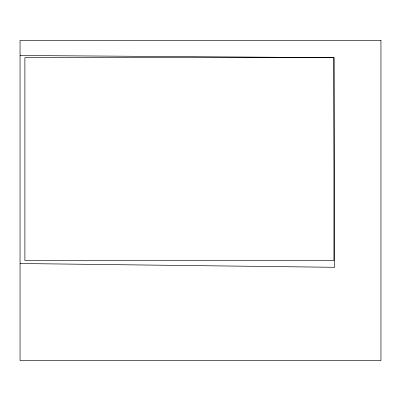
<?xml version="1.0" encoding="UTF-8"?>
<svg xmlns="http://www.w3.org/2000/svg" width="401" height="401" viewBox="0 0 401 401"><rect width="100%" height="100%" fill="white"/><g stroke="black" fill="none" stroke-linecap="round" stroke-linejoin="round"><path stroke-width="0.6" d="M20.05 55.498L333.933 57.684L334.624 267.297L20.05 263.512M380.95 40.386L20.05 40.386L20.05 360.614L380.95 360.614L380.95 40.386M333.928 57.684L24.887 57.684L24.887 260.515L333.928 260.515L333.928 57.684"/></g></svg>
